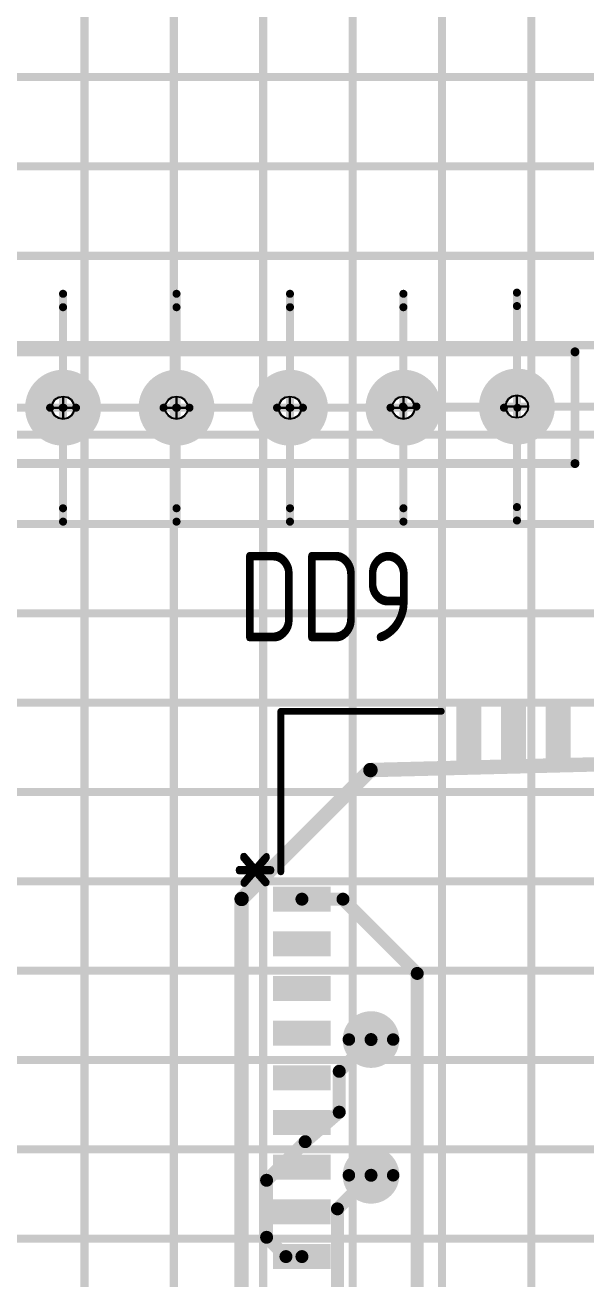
# Model space of a CAD drawing. Header units: millimetres. Extents: x 57 to 898, y 51 to 645.
# Drawn here: x 309.23 to 321.79, y 386.52 to 414.59 of the extents above; entities that cross this region are included whole.
import ezdxf

# ---------------------------------------------------------------- set-up
doc = ezdxf.new("R2010")
doc.units = ezdxf.units.MM
for name, color, linetype in [('Mechanical11', 56, 'Continuous'), ('Mechanical12', 56, 'Continuous'), ('Mechanical7', 56, 'Continuous'), ('Mechanical9', 56, 'Continuous')]:
    doc.layers.add(name, color=color, linetype=linetype)
doc.styles.add('GOST type A', font='gost.TTF', dxfattribs={"oblique": 15, "height": 0.2})

msp = doc.modelspace()

# ---------------------------------------------------------------- hatches: boundary and pattern name
at = {"layer": 'Mechanical12'}
for points in [[(319.445, 399.401), (318.885, 399.401), (318.885, 398.11), (319.445, 398.11)], [(319.445, 399.401), (318.885, 399.401), (318.885, 398.11), (319.445, 398.11)], [(320.445, 399.401), (319.885, 399.401), (319.885, 398.11), (320.445, 398.11)], [(320.445, 399.401), (319.885, 399.401), (319.885, 398.11), (320.445, 398.11)], [(321.445, 399.401), (320.885, 399.401), (320.885, 398.11), (321.445, 398.11)], [(321.445, 399.401), (320.885, 399.401), (320.885, 398.11), (321.445, 398.11)], [(314.787, 395.303), (314.787, 394.744), (316.078, 394.744), (316.078, 395.303)], [(314.787, 395.303), (314.787, 394.744), (316.078, 394.744), (316.078, 395.303)], [(314.787, 394.303), (314.787, 393.744), (316.078, 393.744), (316.078, 394.303)], [(314.787, 394.303), (314.787, 393.744), (316.078, 393.744), (316.078, 394.303)], [(314.787, 393.303), (314.787, 392.744), (316.078, 392.744), (316.078, 393.303)], [(314.787, 393.303), (314.787, 392.744), (316.078, 392.744), (316.078, 393.303)], [(314.787, 392.303), (314.787, 391.744), (316.078, 391.744), (316.078, 392.303)], [(314.787, 392.303), (314.787, 391.744), (316.078, 391.744), (316.078, 392.303)], [(314.787, 391.303), (314.787, 390.744), (316.078, 390.744), (316.078, 391.303)], [(314.787, 391.303), (314.787, 390.744), (316.078, 390.744), (316.078, 391.303)], [(314.787, 390.303), (314.787, 389.744), (316.078, 389.744), (316.078, 390.303)], [(314.787, 390.303), (314.787, 389.744), (316.078, 389.744), (316.078, 390.303)], [(314.787, 389.303), (314.787, 388.744), (316.078, 388.744), (316.078, 389.303)], [(314.787, 389.303), (314.787, 388.744), (316.078, 388.744), (316.078, 389.303)], [(314.787, 388.303), (314.787, 387.744), (316.078, 387.744), (316.078, 388.303)], [(314.787, 388.303), (314.787, 387.744), (316.078, 387.744), (316.078, 388.303)], [(314.787, 387.303), (314.787, 386.744), (316.078, 386.744), (316.078, 387.303)], [(314.787, 387.303), (314.787, 386.744), (316.078, 386.744), (316.078, 387.303)]]:
    msp.add_hatch(color=7, dxfattribs=at).paths.add_polyline_path(points)

# ---------------------------------------------------------------- linework, layer by layer
at = {"layer": 'Mechanical11', "color": 7}
for p, q in [((309.83, 406.023), (309.849, 406.121)), ((309.849, 406.121), (309.904, 406.204)), ((309.904, 406.204), (309.987, 406.259)), ((309.987, 406.259), (310.085, 406.278)), ((310.085, 406.278), (310.085, 406.023)), ((310.085, 406.023), (310.085, 406.278)), ((310.085, 406.278), (310.182, 406.259)), ((310.182, 406.259), (310.265, 406.204)), ((310.265, 406.204), (310.32, 406.121)), ((310.32, 406.121), (310.34, 406.023)), ((312.37, 406.023), (312.389, 406.121)), ((312.389, 406.121), (312.444, 406.204)), ((312.444, 406.204), (312.527, 406.259)), ((312.527, 406.259), (312.625, 406.278)), ((312.625, 406.278), (312.625, 406.023)), ((312.625, 406.023), (312.625, 406.278)), ((312.625, 406.278), (312.722, 406.259)), ((312.722, 406.259), (312.805, 406.204)), ((312.805, 406.204), (312.86, 406.121)), ((312.86, 406.121), (312.88, 406.023)), ((314.91, 406.023), (314.929, 406.121)), ((314.929, 406.121), (314.984, 406.204)), ((314.984, 406.204), (315.067, 406.259)), ((315.067, 406.259), (315.165, 406.278)), ((315.165, 406.278), (315.165, 406.023)), ((315.165, 406.023), (315.165, 406.278)), ((315.165, 406.278), (315.262, 406.259)), ((315.262, 406.259), (315.345, 406.204)), ((315.345, 406.204), (315.4, 406.121)), ((315.4, 406.121), (315.42, 406.023)), ((317.45, 406.023), (317.469, 406.121)), ((317.469, 406.121), (317.524, 406.204)), ((317.524, 406.204), (317.607, 406.259)), ((317.607, 406.259), (317.705, 406.278)), ((317.705, 406.278), (317.705, 406.023)), ((317.705, 406.023), (317.705, 406.278)), ((317.705, 406.278), (317.802, 406.259)), ((317.802, 406.259), (317.885, 406.204)), ((317.885, 406.204), (317.94, 406.121)), ((317.94, 406.121), (317.96, 406.023)), ((319.99, 406.049), (320.009, 406.146)), ((320.009, 406.146), (320.064, 406.229)), ((320.064, 406.229), (320.147, 406.284)), ((320.147, 406.284), (320.245, 406.304)), ((320.245, 406.304), (320.245, 406.049)), ((320.245, 406.049), (320.245, 406.304)), ((320.245, 406.304), (320.342, 406.284)), ((320.342, 406.284), (320.425, 406.229)), ((320.425, 406.229), (320.48, 406.146)), ((320.48, 406.146), (320.5, 406.049)), ((310.085, 406.023), (309.83, 406.023)), ((310.34, 406.023), (310.085, 406.023)), ((312.625, 406.023), (312.37, 406.023)), ((312.88, 406.023), (312.625, 406.023)), ((315.165, 406.023), (314.91, 406.023)), ((315.42, 406.023), (315.165, 406.023)), ((317.705, 406.023), (317.45, 406.023)), ((317.96, 406.023), (317.705, 406.023)), ((320.245, 406.049), (319.99, 406.049)), ((320.5, 406.049), (320.245, 406.049))]:
    msp.add_line(p, q, dxfattribs=at)
for points, const_width in [([(317.157, 391.881, 1), (316.801, 391.881, 1)], 0.356), ([(316.712, 391.881, 1), (316.89, 391.881, 1)], 0.178), ([(317.068, 391.881, 1), (317.246, 391.881, 1)], 0.178), ([(317.157, 388.843, 1), (316.801, 388.843, 1)], 0.356), ([(316.712, 388.843, 1), (316.89, 388.843, 1)], 0.178), ([(317.068, 388.843, 1), (317.246, 388.843, 1)], 0.178)]:
    msp.add_lwpolyline(points, format="xyb", close=True, dxfattribs=dict(at, const_width=const_width))
at = {"layer": 'Mechanical12', "color": 7}
for p, q in [((309.83, 406.023), (310.085, 406.023)), ((309.849, 405.926), (309.83, 406.023)), ((309.904, 405.843), (309.849, 405.926)), ((309.987, 405.788), (309.904, 405.843)), ((310.085, 405.768), (310.085, 406.023)), ((310.085, 406.023), (310.34, 406.023)), ((310.085, 406.023), (310.085, 405.768)), ((310.265, 405.843), (310.182, 405.788)), ((310.32, 405.926), (310.265, 405.843)), ((310.34, 406.023), (310.32, 405.926)), ((312.37, 406.023), (312.625, 406.023)), ((312.389, 405.926), (312.37, 406.023)), ((312.444, 405.843), (312.389, 405.926)), ((312.527, 405.788), (312.444, 405.843)), ((312.625, 405.768), (312.625, 406.023)), ((312.625, 406.023), (312.88, 406.023)), ((312.625, 406.023), (312.625, 405.768)), ((312.805, 405.843), (312.722, 405.788)), ((312.86, 405.926), (312.805, 405.843)), ((312.88, 406.023), (312.86, 405.926)), ((314.91, 406.023), (315.165, 406.023)), ((314.929, 405.926), (314.91, 406.023)), ((314.984, 405.843), (314.929, 405.926)), ((315.067, 405.788), (314.984, 405.843)), ((315.165, 405.768), (315.165, 406.023)), ((315.165, 406.023), (315.42, 406.023)), ((315.165, 406.023), (315.165, 405.768)), ((315.345, 405.843), (315.262, 405.788)), ((315.4, 405.926), (315.345, 405.843)), ((315.42, 406.023), (315.4, 405.926)), ((317.45, 406.023), (317.705, 406.023)), ((317.469, 405.926), (317.45, 406.023)), ((317.524, 405.843), (317.469, 405.926)), ((317.607, 405.788), (317.524, 405.843)), ((317.705, 405.768), (317.705, 406.023)), ((317.705, 406.023), (317.96, 406.023)), ((317.705, 406.023), (317.705, 405.768)), ((317.885, 405.843), (317.802, 405.788)), ((317.94, 405.926), (317.885, 405.843)), ((317.96, 406.023), (317.94, 405.926)), ((319.99, 406.049), (320.245, 406.049)), ((320.009, 405.951), (319.99, 406.049)), ((320.064, 405.868), (320.009, 405.951)), ((320.147, 405.813), (320.064, 405.868)), ((320.245, 405.794), (320.147, 405.813)), ((320.245, 405.794), (320.245, 406.049)), ((320.245, 406.049), (320.5, 406.049)), ((320.245, 406.049), (320.245, 405.794)), ((320.342, 405.813), (320.245, 405.794)), ((320.425, 405.868), (320.342, 405.813)), ((320.48, 405.951), (320.425, 405.868)), ((320.5, 406.049), (320.48, 405.951)), ((310.085, 405.768), (309.987, 405.788)), ((310.182, 405.788), (310.085, 405.768)), ((312.625, 405.768), (312.527, 405.788)), ((312.722, 405.788), (312.625, 405.768)), ((315.165, 405.768), (315.067, 405.788)), ((315.262, 405.788), (315.165, 405.768)), ((317.705, 405.768), (317.607, 405.788)), ((317.802, 405.788), (317.705, 405.768))]:
    msp.add_line(p, q, dxfattribs=at)
for points, const_width in [([(303.695, 407.273), (321.545, 407.273)], 0.2), ([(321.545, 404.773), (321.545, 407.273)], 0.2), ([(303.695, 404.773), (321.545, 404.773)], 0.2), ([(314.96, 395.636), (314.96, 399.228)], 0.152), ([(314.96, 399.228), (318.552, 399.228)], 0.152), ([(314.081, 395.028), (316.966, 397.913)], 0.323), ([(316.966, 397.913), (322.165, 398.044)], 0.323), ([(314.081, 379.559), (314.081, 395.028)], 0.323), ([(315.432, 395.023), (316.351, 395.023)], 0.29), ([(316.351, 395.023), (318.013, 393.361)], 0.29), ([(318.013, 366.912), (318.013, 393.361)], 0.29), ([(316.268, 391.17), (316.979, 391.881)], 0.29), ([(316.268, 390.255), (316.268, 391.17)], 0.29), ([(315.506, 389.595), (316.268, 390.255)], 0.29), ([(314.642, 388.731), (315.506, 389.595)], 0.29), ([(316.227, 388.091), (316.979, 388.843)], 0.29), ([(314.642, 387.455), (314.642, 388.731)], 0.29), ([(316.227, 386.023), (316.227, 388.091)], 0.29), ([(314.642, 387.455), (315.074, 387.023)], 0.29), ([(315.074, 387.023), (315.432, 387.023)], 0.29)]:
    msp.add_lwpolyline(points, dxfattribs=dict(at, const_width=const_width))
for points, const_width in [([(321.495, 407.273, 1), (321.595, 407.273, 1)], 0.1), ([(321.495, 407.273, 1), (321.595, 407.273, 1)], 0.1), ([(310.635, 406.023, 1), (309.535, 406.023, 1)], 0.6), ([(310.635, 406.023, 1), (309.535, 406.023, 1)], 0.6), ([(313.175, 406.023, 1), (312.075, 406.023, 1)], 0.6), ([(313.175, 406.023, 1), (312.075, 406.023, 1)], 0.6), ([(315.715, 406.023, 1), (314.615, 406.023, 1)], 0.6), ([(315.715, 406.023, 1), (314.615, 406.023, 1)], 0.6), ([(318.255, 406.023, 1), (317.155, 406.023, 1)], 0.6), ([(318.255, 406.023, 1), (317.155, 406.023, 1)], 0.6), ([(320.795, 406.049, 1), (319.695, 406.049, 1)], 0.6), ([(320.795, 406.049, 1), (319.695, 406.049, 1)], 0.6), ([(309.385, 406.023, 1), (309.685, 406.023, 1)], 0.3), ([(309.385, 406.023, 1), (309.685, 406.023, 1)], 0.3), ([(310.485, 406.023, 1), (310.785, 406.023, 1)], 0.3), ([(310.485, 406.023, 1), (310.785, 406.023, 1)], 0.3), ([(311.925, 406.023, 1), (312.225, 406.023, 1)], 0.3), ([(311.925, 406.023, 1), (312.225, 406.023, 1)], 0.3), ([(313.025, 406.023, 1), (313.325, 406.023, 1)], 0.3), ([(313.025, 406.023, 1), (313.325, 406.023, 1)], 0.3), ([(314.465, 406.023, 1), (314.765, 406.023, 1)], 0.3), ([(314.465, 406.023, 1), (314.765, 406.023, 1)], 0.3), ([(315.565, 406.023, 1), (315.865, 406.023, 1)], 0.3), ([(315.565, 406.023, 1), (315.865, 406.023, 1)], 0.3), ([(317.005, 406.023, 1), (317.305, 406.023, 1)], 0.3), ([(317.005, 406.023, 1), (317.305, 406.023, 1)], 0.3), ([(318.105, 406.023, 1), (318.405, 406.023, 1)], 0.3), ([(318.105, 406.023, 1), (318.405, 406.023, 1)], 0.3), ([(319.545, 406.049, 1), (319.845, 406.049, 1)], 0.3), ([(319.545, 406.049, 1), (319.845, 406.049, 1)], 0.3), ([(320.645, 406.049, 1), (320.945, 406.049, 1)], 0.3), ([(320.645, 406.049, 1), (320.945, 406.049, 1)], 0.3), ([(321.495, 404.773, 1), (321.595, 404.773, 1)], 0.1), ([(321.495, 404.773, 1), (321.595, 404.773, 1)], 0.1), ([(314.922, 399.228, 1), (314.998, 399.228, 1)], 0.0762), ([(314.922, 399.228, 1), (314.998, 399.228, 1)], 0.0762), ([(318.514, 399.228, 1), (318.59, 399.228, 1)], 0.0762), ([(316.885, 397.913, 1), (317.047, 397.913, 1)], 0.161), ([(316.885, 397.913, 1), (317.047, 397.913, 1)], 0.161), ([(314.922, 395.636, 1), (314.998, 395.636, 1)], 0.0762), ([(314.001, 395.028, 1), (314.162, 395.028, 1)], 0.161), ([(314.001, 395.028, 1), (314.162, 395.028, 1)], 0.161), ([(315.36, 395.023, 1), (315.505, 395.023, 1)], 0.145), ([(316.279, 395.023, 1), (316.424, 395.023, 1)], 0.145), ([(316.279, 395.023, 1), (316.424, 395.023, 1)], 0.145), ([(317.941, 393.361, 1), (318.086, 393.361, 1)], 0.145), ([(317.941, 393.361, 1), (318.086, 393.361, 1)], 0.145), ([(317.474, 391.881, 1), (316.484, 391.881, 1)], 0.279), ([(316.414, 391.881, 1), (316.554, 391.881, 1)], 0.14), ([(316.907, 391.881, 1), (317.052, 391.881, 1)], 0.145), ([(317.405, 391.881, 1), (317.544, 391.881, 1)], 0.14), ([(316.195, 391.17, 1), (316.34, 391.17, 1)], 0.145), ([(316.195, 391.17, 1), (316.34, 391.17, 1)], 0.145), ([(316.195, 390.255, 1), (316.34, 390.255, 1)], 0.145), ([(316.195, 390.255, 1), (316.34, 390.255, 1)], 0.145), ([(315.433, 389.595, 1), (315.578, 389.595, 1)], 0.145), ([(315.433, 389.595, 1), (315.578, 389.595, 1)], 0.145), ([(317.474, 388.843, 1), (316.484, 388.843, 1)], 0.279), ([(316.414, 388.843, 1), (316.554, 388.843, 1)], 0.14), ([(316.907, 388.843, 1), (317.052, 388.843, 1)], 0.145), ([(317.405, 388.843, 1), (317.544, 388.843, 1)], 0.14), ([(314.569, 388.731, 1), (314.714, 388.731, 1)], 0.145), ([(314.569, 388.731, 1), (314.714, 388.731, 1)], 0.145), ([(316.154, 388.091, 1), (316.299, 388.091, 1)], 0.145), ([(316.154, 388.091, 1), (316.299, 388.091, 1)], 0.145), ([(314.569, 387.455, 1), (314.714, 387.455, 1)], 0.145), ([(314.569, 387.455, 1), (314.714, 387.455, 1)], 0.145), ([(315.002, 387.023, 1), (315.147, 387.023, 1)], 0.145), ([(315.002, 387.023, 1), (315.147, 387.023, 1)], 0.145), ([(315.36, 387.023, 1), (315.505, 387.023, 1)], 0.145)]:
    msp.add_lwpolyline(points, format="xyb", close=True, dxfattribs=dict(at, const_width=const_width))
at = {"layer": 'Mechanical7', "color": 7, "const_width": 0.18}
for points in [[(310.085, 403.473), (310.085, 408.573)], [(312.625, 403.473), (312.625, 408.573)], [(315.165, 403.473), (315.165, 408.573)], [(317.705, 403.473), (317.705, 408.573)], [(320.245, 403.499), (320.245, 408.599)], [(310.085, 403.773), (310.085, 408.273)], [(312.625, 403.773), (312.625, 408.273)], [(315.165, 403.773), (315.165, 408.273)], [(317.705, 403.773), (317.705, 408.273)], [(320.245, 403.799), (320.245, 408.299)], [(304.995, 406.023), (310.095, 406.023)], [(305.295, 406.023), (309.795, 406.023)], [(307.535, 406.023), (312.635, 406.023)], [(307.835, 406.023), (312.335, 406.023)], [(310.075, 406.023), (315.175, 406.023)], [(310.375, 406.023), (314.875, 406.023)], [(312.615, 406.023), (317.715, 406.023)], [(312.915, 406.023), (317.415, 406.023)], [(315.155, 406.023), (320.255, 406.023)], [(315.455, 406.023), (319.955, 406.023)], [(317.695, 406.049), (322.795, 406.049)], [(317.995, 406.049), (322.495, 406.049)]]:
    msp.add_lwpolyline(points, dxfattribs=at)
at = {"layer": 'Mechanical7', "color": 7, "const_width": 0.09}
for points in [[(310.04, 408.573, 1), (310.13, 408.573, 1)], [(312.58, 408.573, 1), (312.67, 408.573, 1)], [(315.12, 408.573, 1), (315.21, 408.573, 1)], [(317.66, 408.573, 1), (317.75, 408.573, 1)], [(320.2, 408.599, 1), (320.29, 408.599, 1)], [(310.04, 408.273, 1), (310.13, 408.273, 1)], [(312.58, 408.273, 1), (312.67, 408.273, 1)], [(315.12, 408.273, 1), (315.21, 408.273, 1)], [(317.66, 408.273, 1), (317.75, 408.273, 1)], [(320.2, 408.299, 1), (320.29, 408.299, 1)], [(309.75, 406.023, 1), (309.84, 406.023, 1)], [(310.03, 406.023, 1), (310.12, 406.023, 1)], [(310.05, 406.023, 1), (310.14, 406.023, 1)], [(310.33, 406.023, 1), (310.42, 406.023, 1)], [(312.29, 406.023, 1), (312.38, 406.023, 1)], [(312.57, 406.023, 1), (312.66, 406.023, 1)], [(312.59, 406.023, 1), (312.68, 406.023, 1)], [(312.87, 406.023, 1), (312.96, 406.023, 1)], [(314.83, 406.023, 1), (314.92, 406.023, 1)], [(315.11, 406.023, 1), (315.2, 406.023, 1)], [(315.13, 406.023, 1), (315.22, 406.023, 1)], [(315.41, 406.023, 1), (315.5, 406.023, 1)], [(317.37, 406.023, 1), (317.46, 406.023, 1)], [(317.65, 406.049, 1), (317.74, 406.049, 1)], [(317.67, 406.023, 1), (317.76, 406.023, 1)], [(317.95, 406.049, 1), (318.04, 406.049, 1)], [(319.91, 406.023, 1), (320, 406.023, 1)], [(320.21, 406.023, 1), (320.3, 406.023, 1)], [(310.04, 403.773, 1), (310.13, 403.773, 1)], [(312.58, 403.773, 1), (312.67, 403.773, 1)], [(315.12, 403.773, 1), (315.21, 403.773, 1)], [(317.66, 403.773, 1), (317.75, 403.773, 1)], [(320.2, 403.799, 1), (320.29, 403.799, 1)], [(320.2, 403.499, 1), (320.29, 403.499, 1)], [(310.04, 403.473, 1), (310.13, 403.473, 1)], [(312.58, 403.473, 1), (312.67, 403.473, 1)], [(315.12, 403.473, 1), (315.21, 403.473, 1)], [(317.66, 403.473, 1), (317.75, 403.473, 1)]]:
    msp.add_lwpolyline(points, format="xyb", close=True, dxfattribs=at)
at = {"layer": 'Mechanical9', "color": 7, "const_width": 0.18}
for points in [[(310.565, 337.423), (310.565, 518.023)], [(312.565, 337.423), (312.565, 518.023)], [(314.565, 337.423), (314.565, 518.023)], [(316.565, 337.423), (316.565, 518.023)], [(318.565, 337.423), (318.565, 518.023)], [(320.565, 337.423), (320.565, 518.023)], [(252.565, 413.423), (373.665, 413.423)], [(252.565, 411.423), (373.665, 411.423)], [(252.565, 409.423), (373.665, 409.423)], [(252.565, 407.423), (373.665, 407.423)], [(252.565, 405.423), (373.665, 405.423)], [(252.565, 403.423), (373.665, 403.423)], [(252.565, 401.423), (373.665, 401.423)], [(252.565, 399.423), (373.665, 399.423)], [(252.565, 397.423), (373.665, 397.423)], [(252.565, 395.423), (373.665, 395.423)], [(252.565, 393.423), (373.665, 393.423)], [(252.565, 391.423), (373.665, 391.423)], [(252.565, 389.423), (373.665, 389.423)], [(252.565, 387.423), (373.665, 387.423)]]:
    msp.add_lwpolyline(points, dxfattribs=at)

# ---------------------------------------------------------------- texts
at = {"layer": 'Mechanical7', "color": 7, "style": 'GOST type A'}
for s, p in [('DD9', (314.007, 400.796)), ('*', (313.835, 394.888))]:
    msp.add_text(s, height=2, dxfattribs=at).set_placement(p)

doc.saveas('drawing.dxf')
